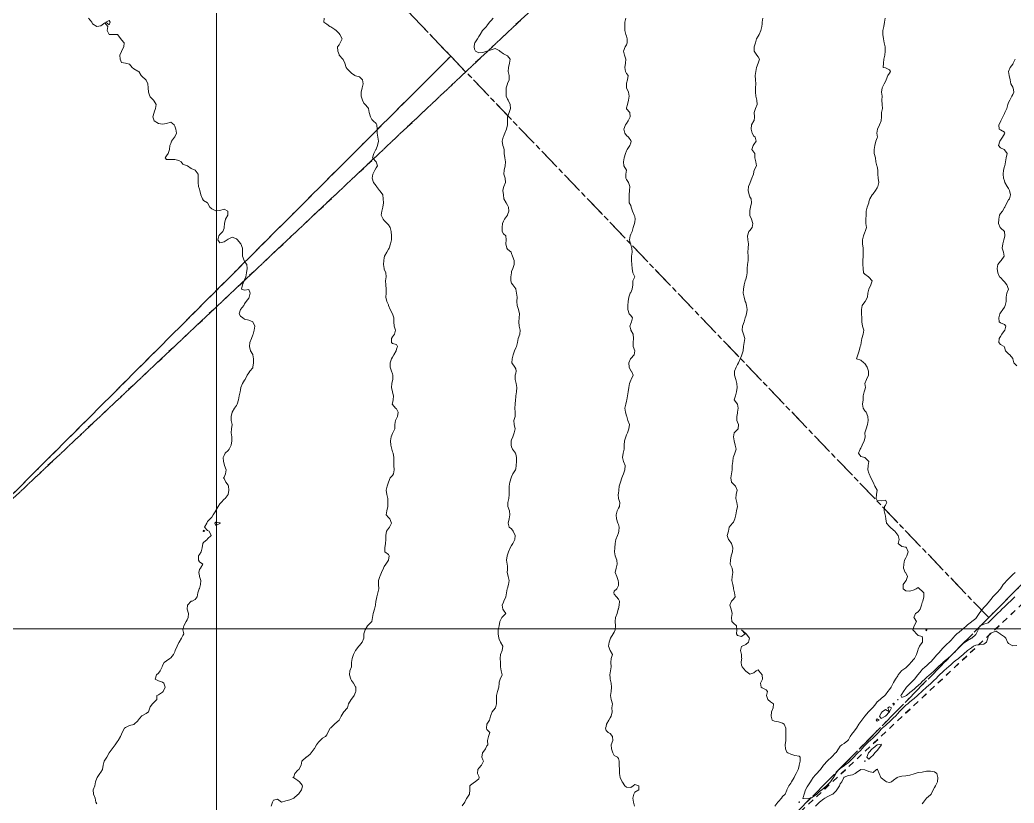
# Model space of a CAD drawing. Header units: centimetres. Extents: x 0 to 642158, y -847 to 649707.
# Drawn here: x 616142.9 to 616263.9, y 619966.1 to 620061.5 of the extents above; entities that cross this region are included whole.
import ezdxf

# ---------------------------------------------------------------- set-up
doc = ezdxf.new("R2010")
doc.units = ezdxf.units.CM
doc.header["$MEASUREMENT"] = 0
doc.linetypes.add('CENTERX2', pattern=[4, 2.5, -0.5, 0.5, -0.5])
doc.linetypes.add('JIS_02_0.7', pattern=[1.35, 0.75, -0.6])
for name, color, linetype, lineweight in [('MEV_grille', 254, 'Continuous', 9), ('WAL_parcellaire agricole', 7, 'JIS_02_0.7', 25), ('WAL_topographie 0.5', 253, 'Continuous', 20)]:
    doc.layers.add(name, color=color, linetype=linetype, lineweight=lineweight)
doc.layers.add('SPW_parcellaire cadastral', color=7, linetype='CENTERX2', lineweight=25, true_color=0xff0542)

# ---------------------------------------------------------------- blocks, each defined once
blk = doc.blocks.new('*U114')
at = {"layer": 'MEV_grille', "transparency": 33554687}
blk.add_lwpolyline([(-1338.46, 0), (1338.46, 0)], dxfattribs=at)
blk = doc.blocks.new('*U115')
at = {"layer": 'MEV_grille', "color": 0, "linetype": 'ByBlock', "lineweight": -2, "transparency": 16777216}
blk.add_blockref('*U114', (0, -2400), dxfattribs=at)
blk = doc.blocks.new('*U112')
at = {"layer": 'MEV_grille', "transparency": 33554687}
blk.add_lwpolyline([(0, 1825.48), (0, -1825.48)], dxfattribs=at)
blk = doc.blocks.new('*U113')
at = {"layer": 'MEV_grille', "color": 0, "linetype": 'ByBlock', "lineweight": -2, "transparency": 16777216}
blk.add_blockref('*U112', (800, 0), dxfattribs=at)

msp = doc.modelspace()

# ---------------------------------------------------------------- linework, layer by layer
at = {"layer": 'SPW_parcellaire cadastral'}
for points in [[(616222.13, 620179.98), (616250.36, 620151.34), (616334.42, 620061.61), (616280.66, 620008.69), (616260.83, 619988.74), (616195.35, 620057.12), (616143.04, 620111.85), (616194.32, 620159.24), (616222.13, 620179.98)], [(616077.74, 620009.28), (616059.73, 620026.74), (616058.29, 620028.13), (616143.04, 620111.85), (616195.35, 620057.12), (616112.99, 619974.75), (616077.74, 620009.28)], [(616127.87, 619960.63), (616112.99, 619974.75), (616195.35, 620057.12), (616260.83, 619988.74), (616212.23, 619939.37), (616201.05, 619943.88), (616188.26, 619948.18), (616176.8, 619951.24), (616132.21, 619959.87), (616127.87, 619960.63)], [(616359.45, 619821.29), (616326.67, 619810.98), (616321.67, 619811.43), (616317.72, 619813.44), (616309.75, 619822.04), (616216.24, 619936.86), (616212.23, 619939.37), (616260.83, 619988.74), (616280.66, 620008.69), (616327.13, 619940.12), (616300.48, 619911.78), (616359.45, 619821.29)]]:
    msp.add_lwpolyline(points, dxfattribs=at)
at = {"layer": 'WAL_parcellaire agricole'}
for points in [[(616196.96, 620160.61), (616207.56, 620168.81), (616223.3, 620180.14), (616272.57, 620126.31), (616113.49, 619976.3), (616060.15, 620027.29), (616123.14, 620091.3), (616173.37, 620140.1), (616196.96, 620160.61)], [(616319.64, 620046.82), (616269.98, 619995.15), (616211.32, 619940.14), (616204.66, 619942.48), (616171.16, 619951.8), (616128.49, 619960.8), (616113.49, 619976.3), (616272.57, 620126.31), (616335.14, 620062.82), (616319.64, 620046.82)], [(616269.98, 619995.15), (616292.49, 619970.82), (616337.99, 619916.32), (616396.5, 619834.5), (616370.67, 619824.33), (616346.67, 619814.83), (616335, 619810.82), (616327.67, 619809.49), (616321.34, 619810.66), (616317.17, 619812.82), (616309, 619821.32), (616268.33, 619872.82), (616225.33, 619925.14), (616220.83, 619930.31), (616211.32, 619940.14), (616269.98, 619995.15)]]:
    msp.add_lwpolyline(points, dxfattribs=at)
at = {"layer": 'WAL_topographie 0.5'}
for points in [[(616151.25, 620061.75), (616151.64, 620061.25), (616151.75, 620061.07), (616152.25, 620060.75), (616152.75, 620060.83), (616153.25, 620061.17), (616153.61, 620060.75), (616153.52, 620060.25), (616153.75, 620059.75), (616154.25, 620059.78), (616154.75, 620059.78), (616154.78, 620059.75), (616155.17, 620059.25), (616155.25, 620059.12), (616155.57, 620058.75), (616155.54, 620058.25), (616155.27, 620057.75), (616155.25, 620057.7), (616155.08, 620057.25), (616155.09, 620056.75), (616155.25, 620056.37), (616155.75, 620056.25), (616155.75, 620056.25), (616156.25, 620056.16), (616156.57, 620055.75), (616156.75, 620055.6), (616157.25, 620055.3), (616157.38, 620055.25), (616157.65, 620054.75), (616157.75, 620054.67), (616158.21, 620054.25), (616158.25, 620054.19), (616158.45, 620053.75), (616158.52, 620053.25), (616158.57, 620052.75), (616158.7, 620052.25), (616158.75, 620052.18), (616159.15, 620051.75), (616159.25, 620051.64), (616159.48, 620051.25), (616159.41, 620050.75), (616159.25, 620050.3), (616159.23, 620050.25), (616159.09, 620049.75), (616159.23, 620049.25), (616159.25, 620049.23), (616159.75, 620048.92), (616160.25, 620048.82), (616160.75, 620048.94), (616161.25, 620049.08), (616161.67, 620048.75), (616161.75, 620048.61), (616161.86, 620048.25), (616161.95, 620047.75), (616161.75, 620047.3), (616161.73, 620047.25), (616161.36, 620046.75), (616161.25, 620046.5), (616161.14, 620046.25), (616161.11, 620045.75), (616160.94, 620045.25), (616160.75, 620045), (616160.6, 620044.75), (616160.75, 620044.53), (616161.25, 620044.53), (616161.75, 620044.54), (616162.25, 620044.43), (616162.54, 620044.25), (616162.75, 620043.95), (616163.25, 620043.78), (616163.28, 620043.75), (616163.75, 620043.44), (616164.25, 620043.25), (616164.25, 620043.25), (616164.58, 620042.75), (616164.6, 620042.25), (616164.58, 620041.75), (616164.63, 620041.25), (616164.75, 620040.94), (616164.81, 620040.75), (616164.94, 620040.25), (616165.14, 620039.75), (616165.25, 620039.56), (616165.75, 620039.25), (616165.75, 620039.25), (616166.01, 620038.75), (616166.25, 620038.51), (616166.75, 620038.3), (616167.25, 620038.33), (616167.75, 620038.5), (616168.2, 620038.25), (616168.2, 620037.75), (616167.93, 620037.25), (616167.79, 620036.75), (616167.78, 620036.25), (616167.75, 620036.18), (616167.58, 620035.75), (616167.25, 620035.4), (616167.12, 620035.25), (616167.01, 620034.75), (616167.25, 620034.39), (616167.75, 620034.51), (616168.13, 620034.75), (616168.25, 620034.85), (616168.75, 620035.06), (616169.25, 620034.89), (616169.4, 620034.75), (616169.75, 620034.3), (616169.78, 620034.25), (616169.98, 620033.75), (616170, 620033.25), (616170, 620032.75), (616170.19, 620032.25), (616170.25, 620032.13), (616170.53, 620031.75), (616170.58, 620031.25), (616170.49, 620030.75), (616170.4, 620030.25), (616170.25, 620029.86), (616170.21, 620029.75), (616169.98, 620029.25), (616169.89, 620028.75), (616170.25, 620028.62), (616170.75, 620028.71), (616170.91, 620028.25), (616170.8, 620027.75), (616170.75, 620027.64), (616170.43, 620027.25), (616170.25, 620026.96), (616170.15, 620026.75), (616169.75, 620026.25), (616169.75, 620026.25), (616169.57, 620025.75), (616169.75, 620025.47), (616170.04, 620025.25), (616170.25, 620025.09), (616170.75, 620024.98), (616171.25, 620024.75), (616171.25, 620024.75), (616171.49, 620024.25), (616171.42, 620023.75), (616171.28, 620023.25), (616171.25, 620023.17), (616171.11, 620022.75), (616170.87, 620022.25), (616170.83, 620021.75), (616170.95, 620021.25), (616171.25, 620020.78), (616171.27, 620020.75), (616171.34, 620020.25), (616171.32, 620019.75), (616171.27, 620019.25), (616171.25, 620019.18), (616170.88, 620018.75), (616170.75, 620018.57), (616170.56, 620018.25), (616170.33, 620017.75), (616170.25, 620017.64), (616170, 620017.25), (616169.8, 620016.75), (616169.75, 620016.5), (616169.69, 620016.25), (616169.58, 620015.75), (616169.5, 620015.25), (616169.36, 620014.75), (616169.25, 620014.56), (616169.01, 620014.25), (616168.75, 620013.75), (616168.75, 620013.75), (616168.61, 620013.25), (616168.62, 620012.75), (616168.72, 620012.25), (616168.65, 620011.75), (616168.61, 620011.25), (616168.69, 620010.75), (616168.68, 620010.25), (616168.6, 620009.75), (616168.37, 620009.25), (616168.25, 620009.11), (616167.89, 620008.75), (616167.75, 620008.5), (616167.66, 620008.25), (616167.68, 620007.75), (616167.75, 620007.46), (616167.81, 620007.25), (616167.99, 620006.75), (616167.93, 620006.25), (616167.75, 620005.83), (616167.67, 620005.75), (616167.75, 620005.7), (616167.97, 620005.25), (616168.25, 620004.88), (616168.31, 620004.75), (616168.35, 620004.25), (616168.26, 620003.75), (616168.25, 620003.72), (616167.88, 620003.25), (616167.75, 620003.16), (616167.39, 620002.75), (616167.25, 620002.59), (616167.03, 620002.25), (616166.75, 620001.77), (616166.74, 620001.75), (616166.42, 620001.25), (616166.25, 620000.96), (616166.04, 620000.75), (616165.75, 620000.43), (616165.65, 620000.25), (616165.36, 619999.75), (616165.75, 619999.33), (616165.95, 619999.25), (616166.17, 619998.75), (616165.75, 619998.33), (616165.68, 619998.25), (616165.25, 619997.87), (616165.17, 619997.75), (616165.08, 619997.25), (616164.97, 619996.75), (616164.75, 619996.43), (616164.65, 619996.25), (616164.65, 619995.75), (616164.75, 619995.55), (616165.18, 619995.25), (616164.88, 619994.75), (616164.75, 619994.61), (616164.67, 619994.25), (616164.75, 619993.83), (616164.77, 619993.75), (616164.92, 619993.25), (616164.89, 619992.75), (616164.75, 619992.29), (616164.72, 619992.25), (616164.57, 619991.75), (616164.48, 619991.25), (616164.25, 619990.95), (616163.85, 619990.75), (616163.75, 619990.72), (616163.31, 619990.25), (616163.27, 619989.75), (616163.42, 619989.25), (616163.39, 619988.75), (616163.25, 619988.48), (616163.13, 619988.25), (616162.85, 619987.75), (616162.75, 619987.25), (616162.84, 619986.75), (616162.75, 619986.57), (616162.57, 619986.25), (616162.28, 619985.75), (616162.25, 619985.69), (616162.04, 619985.25), (616161.81, 619984.75), (616161.75, 619984.55), (616161.6, 619984.25), (616161.25, 619983.84), (616161.16, 619983.75), (616160.75, 619983.49), (616160.45, 619983.25), (616160.25, 619982.89), (616160.2, 619982.75), (616159.99, 619982.25), (616159.75, 619981.95), (616159.54, 619981.75), (616159.38, 619981.25), (616159.75, 619981.05), (616160.25, 619980.89), (616160.42, 619980.75), (616160.57, 619980.25), (616160.32, 619979.75), (616160.25, 619979.65), (616159.75, 619979.31), (616159.58, 619979.25), (616159.55, 619978.75), (616159.25, 619978.45), (616159.05, 619978.25), (616158.75, 619977.88), (616158.7, 619977.75), (616158.55, 619977.25), (616158.25, 619977.07), (616157.75, 619976.79), (616157.71, 619976.75), (616157.29, 619976.25), (616157.25, 619976.18), (616156.82, 619975.75), (616156.75, 619975.7), (616156.25, 619975.58), (616155.75, 619975.37), (616155.65, 619975.25), (616155.35, 619974.75), (616155.25, 619974.55), (616155.14, 619974.25), (616154.85, 619973.75), (616154.75, 619973.59), (616154.49, 619973.25), (616154.25, 619972.92), (616154.12, 619972.75), (616153.75, 619972.25), (616153.75, 619972.25), (616153.46, 619971.75), (616153.25, 619971.37), (616153.16, 619971.25), (616153.03, 619970.75), (616152.97, 619970.25), (616152.75, 619969.9), (616152.64, 619969.75), (616152.3, 619969.25), (616152.25, 619969.16), (616152.11, 619968.75), (616152, 619968.25), (616151.83, 619967.75), (616151.84, 619967.25), (616152.04, 619966.75), (616152.16, 619966.25), (616152.25, 619966.07)], [(616179.93, 620061.75), (616179.9, 620061.25), (616180.25, 620061.01), (616180.63, 620060.75), (616180.75, 620060.69), (616181.25, 620060.37), (616181.39, 620060.25), (616181.75, 620059.87), (616181.85, 620059.75), (616182.11, 620059.25), (616181.87, 620058.75), (616181.75, 620058.5), (616181.56, 620058.25), (616181.61, 620057.75), (616181.75, 620057.32), (616181.77, 620057.25), (616182.22, 620056.75), (616182.25, 620056.7), (616182.45, 620056.25), (616182.61, 620055.75), (616182.75, 620055.57), (616183.04, 620055.25), (616183.25, 620055.05), (616183.68, 620054.75), (616183.75, 620054.71), (616184.25, 620054.62), (616184.62, 620054.25), (616184.7, 620053.75), (616184.58, 620053.25), (616184.46, 620052.75), (616184.44, 620052.25), (616184.59, 620051.75), (616184.75, 620051.39), (616184.92, 620051.25), (616185.25, 620050.85), (616185.35, 620050.75), (616185.42, 620050.25), (616185.56, 620049.75), (616185.75, 620049.4), (616185.9, 620049.25), (616186.25, 620048.93), (616186.35, 620048.75), (616186.38, 620048.25), (616186.39, 620047.75), (616186.47, 620047.25), (616186.55, 620046.75), (616186.42, 620046.25), (616186.25, 620045.79), (616186.23, 620045.75), (616185.99, 620045.25), (616185.81, 620044.75), (616186.25, 620044.25), (616186.25, 620044.25), (616186.41, 620043.75), (616186.25, 620043.51), (616186.11, 620043.25), (616185.86, 620042.75), (616185.77, 620042.25), (616185.93, 620041.75), (616186.25, 620041.32), (616186.31, 620041.25), (616186.69, 620040.75), (616186.75, 620040.68), (616187.07, 620040.25), (616187.13, 620039.75), (616187.16, 620039.25), (616187.07, 620038.75), (616186.95, 620038.25), (616186.89, 620037.75), (616187.12, 620037.25), (616187.25, 620037.12), (616187.62, 620036.75), (616187.75, 620036.59), (616187.95, 620036.25), (616188.09, 620035.75), (616188.14, 620035.25), (616188.14, 620034.75), (616188.03, 620034.25), (616187.83, 620033.75), (616187.75, 620033.6), (616187.55, 620033.25), (616187.29, 620032.75), (616187.25, 620032.56), (616187.2, 620032.25), (616187.17, 620031.75), (616187.22, 620031.25), (616187.25, 620031.19), (616187.44, 620030.75), (616187.48, 620030.25), (616187.42, 620029.75), (616187.44, 620029.25), (616187.49, 620028.75), (616187.47, 620028.25), (616187.43, 620027.75), (616187.55, 620027.25), (616187.75, 620026.82), (616187.78, 620026.75), (616187.95, 620026.25), (616188.25, 620025.75), (616188.25, 620025.75), (616188.42, 620025.25), (616188.41, 620024.75), (616188.47, 620024.25), (616188.62, 620023.75), (616188.49, 620023.25), (616188.25, 620022.95), (616188.14, 620022.75), (616188.12, 620022.25), (616188.25, 620022.12), (616188.75, 620021.99), (616188.86, 620021.75), (616188.75, 620021.42), (616188.7, 620021.25), (616188.43, 620020.75), (616188.25, 620020.44), (616188.14, 620020.25), (616187.99, 620019.75), (616187.96, 620019.25), (616188.14, 620018.75), (616188.25, 620018.44), (616188.31, 620018.25), (616188.29, 620017.75), (616188.25, 620017.62), (616188.17, 620017.25), (616188.15, 620016.75), (616188.24, 620016.25), (616188.25, 620016.19), (616188.36, 620015.75), (616188.35, 620015.25), (616188.25, 620014.85), (616188.22, 620014.75), (616188.25, 620014.68), (616188.62, 620014.25), (616188.75, 620014.17), (616188.95, 620013.75), (616188.88, 620013.25), (616188.75, 620013), (616188.61, 620012.75), (616188.55, 620012.25), (616188.52, 620011.75), (616188.29, 620011.25), (616188.25, 620011.17), (616188.09, 620010.75), (616188.03, 620010.25), (616188.06, 620009.75), (616188.16, 620009.25), (616188.25, 620008.92), (616188.32, 620008.75), (616188.43, 620008.25), (616188.42, 620007.75), (616188.42, 620007.25), (616188.46, 620006.75), (616188.38, 620006.25), (616188.25, 620006.04), (616187.96, 620005.75), (616187.75, 620005.25), (616187.75, 620005.25), (616187.62, 620004.75), (616187.48, 620004.25), (616187.57, 620003.75), (616187.7, 620003.25), (616187.69, 620002.75), (616187.67, 620002.25), (616187.56, 620001.75), (616187.47, 620001.25), (616187.75, 620000.94), (616187.93, 620000.75), (616188.15, 620000.25), (616187.87, 619999.75), (616187.75, 619999.6), (616187.53, 619999.25), (616187.46, 619998.75), (616187.44, 619998.25), (616187.42, 619997.75), (616187.31, 619997.25), (616187.32, 619996.75), (616187.75, 619996.42), (616187.86, 619996.25), (616187.76, 619995.75), (616187.75, 619995.73), (616187.45, 619995.25), (616187.25, 619994.95), (616187.15, 619994.75), (616186.93, 619994.25), (616186.75, 619993.82), (616186.71, 619993.75), (616186.55, 619993.25), (616186.55, 619992.75), (616186.59, 619992.25), (616186.48, 619991.75), (616186.33, 619991.25), (616186.25, 619990.85), (616186.23, 619990.75), (616186.19, 619990.25), (616186.08, 619989.75), (616185.9, 619989.25), (616185.81, 619988.75), (616185.75, 619988.25), (616185.75, 619988.25), (616185.25, 619987.78), (616185.22, 619987.75), (616184.92, 619987.25), (616184.78, 619986.75), (616184.75, 619986.25), (616184.75, 619986.25), (616184.58, 619985.75), (616184.25, 619985.35), (616184.16, 619985.25), (616183.75, 619984.75), (616183.75, 619984.75), (616183.5, 619984.25), (616183.33, 619983.75), (616183.27, 619983.25), (616183.25, 619982.75), (616183.25, 619982.75), (616183.08, 619982.25), (616183.02, 619981.75), (616183.17, 619981.25), (616183.25, 619981.07), (616183.5, 619980.75), (616183.75, 619980.31), (616183.78, 619980.25), (616183.79, 619979.75), (616183.75, 619979.67), (616183.59, 619979.25), (616183.25, 619978.79), (616183.22, 619978.75), (616182.9, 619978.25), (616182.77, 619977.75), (616182.75, 619977.72), (616182.35, 619977.25), (616182.25, 619977.12), (616182, 619976.75), (616181.76, 619976.25), (616181.75, 619976.24), (616181.25, 619975.79), (616181.2, 619975.75), (616180.75, 619975.31), (616180.68, 619975.25), (616180.4, 619974.75), (616180.25, 619974.47), (616180.08, 619974.25), (616179.75, 619974.05), (616179.44, 619973.75), (616179.25, 619973.55), (616179.02, 619973.25), (616178.75, 619972.81), (616178.7, 619972.75), (616178.36, 619972.25), (616178.25, 619972.1), (616177.8, 619971.75), (616177.75, 619971.72), (616177.25, 619971.3), (616177.22, 619971.25), (616177.12, 619970.75), (616176.86, 619970.25), (616176.75, 619970.14), (616176.36, 619969.75), (616176.25, 619969.35), (616176.12, 619969.25), (616176.25, 619969.21), (616176.75, 619968.89), (616176.94, 619968.75), (616177.25, 619968.33), (616177.31, 619968.25), (616177.25, 619968.05), (616177.16, 619967.75), (616176.81, 619967.25), (616176.75, 619967.18), (616176.25, 619966.75), (616176.25, 619966.75), (616175.75, 619966.54), (616175.25, 619966.41), (616174.75, 619966.25), (616174.75, 619966.25), (616174.75, 619966.25), (616174.25, 619966.62), (616173.75, 619966.5), (616173.63, 619966.25), (616173.5, 619965.75)], [(616200.5, 620061.75), (616200.25, 620061.46), (616200.08, 620061.25), (616199.75, 620060.83), (616199.68, 620060.75), (616199.25, 620060.31), (616199.21, 620060.25), (616198.91, 620059.75), (616198.75, 620059.52), (616198.6, 620059.25), (616198.28, 620058.75), (616198.25, 620058.64), (616198.19, 620058.25), (616198.25, 620057.96), (616198.36, 620057.75), (616198.75, 620057.52), (616199.25, 620057.57), (616199.75, 620057.73), (616199.82, 620057.75), (616200.25, 620057.9), (616200.75, 620058.05), (616201.25, 620057.81), (616201.31, 620057.75), (616201.75, 620057.4), (616202.1, 620057.25), (616202.25, 620057.16), (616202.58, 620056.75), (616202.49, 620056.25), (616202.36, 620055.75), (616202.34, 620055.25), (616202.47, 620054.75), (616202.44, 620054.25), (616202.25, 620053.78), (616202.24, 620053.75), (616202.11, 620053.25), (616202.09, 620052.75), (616202.11, 620052.25), (616202.25, 620051.89), (616202.33, 620051.75), (616202.58, 620051.25), (616202.6, 620050.75), (616202.44, 620050.25), (616202.25, 620049.75), (616202.25, 620049.75), (616202.24, 620049.25), (616202.24, 620048.75), (616202.13, 620048.25), (616201.91, 620047.75), (616201.75, 620047.33), (616201.72, 620047.25), (616201.59, 620046.75), (616201.67, 620046.25), (616201.75, 620046.05), (616201.83, 620045.75), (616201.84, 620045.25), (616201.92, 620044.75), (616202.01, 620044.25), (616201.96, 620043.75), (616201.85, 620043.25), (616201.82, 620042.75), (616201.96, 620042.25), (616201.99, 620041.75), (616201.81, 620041.25), (616201.75, 620041.12), (616201.67, 620040.75), (616201.75, 620040.25), (616201.75, 620040.25), (616201.81, 620039.75), (616202.09, 620039.25), (616202.25, 620038.98), (616202.37, 620038.75), (616202.41, 620038.25), (616202.25, 620037.78), (616202.24, 620037.75), (616201.87, 620037.25), (616201.75, 620037.01), (616201.66, 620036.75), (616201.59, 620036.25), (616201.6, 620035.75), (616201.75, 620035.48), (616202.07, 620035.25), (616202.1, 620034.75), (616202.04, 620034.25), (616202.19, 620033.75), (616202.25, 620033.62), (616202.71, 620033.25), (616202.75, 620033.08), (616202.85, 620032.75), (616203.06, 620032.25), (616203.05, 620031.75), (616202.89, 620031.25), (616202.75, 620030.88), (616202.72, 620030.75), (616202.65, 620030.25), (616202.65, 620029.75), (616202.75, 620029.46), (616202.92, 620029.25), (616203.25, 620028.8), (616203.27, 620028.75), (616203.36, 620028.25), (616203.43, 620027.75), (616203.39, 620027.25), (616203.43, 620026.75), (616203.61, 620026.25), (616203.7, 620025.75), (616203.66, 620025.25), (616203.65, 620024.75), (616203.69, 620024.25), (616203.75, 620023.92), (616203.78, 620023.75), (616203.75, 620023.25), (616203.75, 620023.25), (616203.57, 620022.75), (616203.46, 620022.25), (616203.34, 620021.75), (616203.25, 620021.58), (616203.09, 620021.25), (616202.94, 620020.75), (616202.82, 620020.25), (616202.78, 620019.75), (616203.14, 620019.25), (616203.25, 620019.03), (616203.32, 620018.75), (616203.25, 620018.5), (616203.19, 620018.25), (616203.18, 620017.75), (616203.25, 620017.4), (616203.29, 620017.25), (616203.4, 620016.75), (616203.36, 620016.25), (616203.26, 620015.75), (616203.25, 620015.59), (616203.21, 620015.25), (616203.2, 620014.75), (616203.15, 620014.25), (616203.18, 620013.75), (616203.19, 620013.25), (616203.01, 620012.75), (616203.06, 620012.25), (616203.2, 620011.75), (616203.05, 620011.25), (616202.89, 620010.75), (616202.75, 620010.37), (616202.7, 620010.25), (616202.68, 620009.75), (616202.75, 620009.54), (616202.88, 620009.25), (616203.21, 620008.75), (616203.25, 620008.66), (616203.34, 620008.25), (616203.34, 620007.75), (616203.3, 620007.25), (616203.25, 620006.85), (616203.22, 620006.75), (616202.92, 620006.25), (616202.75, 620005.89), (616202.69, 620005.75), (616202.52, 620005.25), (616202.45, 620004.75), (616202.44, 620004.25), (616202.44, 620003.75), (616202.41, 620003.25), (616202.31, 620002.75), (616202.3, 620002.25), (616202.48, 620001.75), (616202.52, 620001.25), (616202.46, 620000.75), (616202.33, 620000.25), (616202.46, 619999.75), (616202.75, 619999.55), (616202.94, 619999.25), (616203.19, 619998.75), (616203.13, 619998.25), (616202.89, 619997.75), (616202.75, 619997.5), (616202.59, 619997.25), (616202.37, 619996.75), (616202.25, 619996.38), (616202.22, 619996.25), (616202.15, 619995.75), (616202.23, 619995.25), (616202.25, 619995), (616202.26, 619994.75), (616202.25, 619994.58), (616202.22, 619994.25), (616202.25, 619994.11), (616202.33, 619993.75), (616202.46, 619993.25), (616202.39, 619992.75), (616202.25, 619992.32), (616202.23, 619992.25), (616202.12, 619991.75), (616202.06, 619991.25), (616201.82, 619990.75), (616201.75, 619990.61), (616201.59, 619990.25), (616201.69, 619989.75), (616201.75, 619989.64), (616202.04, 619989.25), (616201.75, 619988.96), (616201.57, 619988.75), (616201.32, 619988.25), (616201.25, 619987.75), (616201.25, 619987.75), (616201.11, 619987.25), (616201.11, 619986.75), (616201.19, 619986.25), (616201.25, 619986.11), (616201.42, 619985.75), (616201.67, 619985.25), (616201.61, 619984.75), (616201.42, 619984.25), (616201.35, 619983.75), (616201.41, 619983.25), (616201.41, 619982.75), (616201.48, 619982.25), (616201.59, 619981.75), (616201.38, 619981.25), (616201.25, 619980.86), (616201.23, 619980.75), (616201.21, 619980.25), (616201.04, 619979.75), (616200.92, 619979.25), (616200.93, 619978.75), (616200.93, 619978.25), (616200.79, 619977.75), (616200.75, 619977.7), (616200.39, 619977.25), (616200.25, 619976.94), (616200.18, 619976.75), (616200.08, 619976.25), (616199.75, 619975.77), (616199.73, 619975.75), (616199.68, 619975.25), (616199.75, 619975.12), (616200.09, 619974.75), (616199.94, 619974.25), (616199.81, 619973.75), (616199.84, 619973.25), (616199.75, 619973.11), (616199.57, 619972.75), (616199.25, 619972.32), (616199.2, 619972.25), (616199.11, 619971.75), (616199.25, 619971.4), (616199.33, 619971.25), (616199.25, 619971.07), (616199.07, 619970.75), (616198.75, 619970.39), (616198.65, 619970.25), (616198.59, 619969.75), (616198.75, 619969.44), (616198.82, 619969.25), (616198.75, 619969.08), (616198.32, 619968.75), (616198.25, 619968.71), (616197.75, 619968.33), (616197.68, 619968.25), (616197.65, 619967.75), (616197.62, 619967.25), (616197.29, 619966.75), (616197.25, 619966.69), (616197.05, 619966.25), (616196.75, 619965.79)], [(616216.65, 620061.75), (616216.53, 620061.25), (616216.53, 620060.75), (616216.55, 620060.25), (616216.67, 620059.75), (616216.75, 620059.54), (616216.83, 620059.25), (616216.83, 620058.75), (616216.75, 620058.51), (616216.59, 620058.25), (616216.36, 620057.75), (616216.48, 620057.25), (616216.64, 620056.75), (616216.61, 620056.25), (616216.52, 620055.75), (616216.61, 620055.25), (616216.75, 620055), (616216.95, 620054.75), (616216.88, 620054.25), (616216.75, 620053.83), (616216.72, 620053.75), (616216.75, 620053.25), (616216.75, 620053.25), (616217, 620052.75), (616217.06, 620052.25), (616216.98, 620051.75), (616216.85, 620051.25), (616216.75, 620050.82), (616216.73, 620050.75), (616216.75, 620050.72), (616217.15, 620050.25), (616217.2, 620049.75), (616216.96, 620049.25), (616216.75, 620048.92), (616216.63, 620048.75), (616216.41, 620048.25), (616216.52, 620047.75), (616216.75, 620047.47), (616217, 620047.25), (616217.25, 620046.84), (616217.29, 620046.75), (616217.25, 620046.58), (616217.13, 620046.25), (616216.83, 620045.75), (616216.75, 620045.61), (616216.61, 620045.25), (616216.47, 620044.75), (616216.37, 620044.25), (616216.43, 620043.75), (616216.75, 620043.25), (616216.75, 620043.25), (616216.75, 620043.25), (616216.66, 620042.75), (616216.64, 620042.25), (616216.75, 620042.12), (616216.98, 620041.75), (616217.13, 620041.25), (616217.09, 620040.75), (616217.06, 620040.25), (616217.05, 620039.75), (616217.08, 620039.25), (616217.25, 620038.93), (616217.31, 620038.75), (616217.48, 620038.25), (616217.69, 620037.75), (616217.75, 620037.58), (616217.8, 620037.25), (616217.75, 620036.96), (616217.7, 620036.75), (616217.57, 620036.25), (616217.42, 620035.75), (616217.25, 620035.44), (616217.17, 620035.25), (616217.12, 620034.75), (616217.21, 620034.25), (616217.25, 620034.13), (616217.39, 620033.75), (616217.41, 620033.25), (616217.36, 620032.75), (616217.33, 620032.25), (616217.37, 620031.75), (616217.42, 620031.25), (616217.53, 620030.75), (616217.75, 620030.25), (616217.75, 620030.25), (616217.75, 620030.25), (616217.53, 620029.75), (616217.53, 620029.25), (616217.44, 620028.75), (616217.25, 620028.34), (616217.2, 620028.25), (616217.02, 620027.75), (616216.93, 620027.25), (616216.9, 620026.75), (616216.91, 620026.25), (616217.08, 620025.75), (616217.25, 620025.54), (616217.46, 620025.25), (616217.34, 620024.75), (616217.25, 620024.54), (616217.14, 620024.25), (616217.25, 620023.81), (616217.27, 620023.75), (616217.56, 620023.25), (616217.59, 620022.75), (616217.56, 620022.25), (616217.56, 620021.75), (616217.75, 620021.25), (616217.75, 620021.25), (616217.75, 620021.25), (616217.67, 620020.75), (616217.25, 620020.28), (616217.22, 620020.25), (616217.01, 620019.75), (616217.08, 620019.25), (616217.25, 620018.79), (616217.35, 620018.75), (616217.54, 620018.25), (616217.29, 620017.75), (616217.25, 620017.66), (616217.12, 620017.25), (616217.03, 620016.75), (616216.94, 620016.25), (616216.85, 620015.75), (616216.78, 620015.25), (616216.75, 620015.11), (616216.67, 620014.75), (616216.55, 620014.25), (616216.61, 620013.75), (616216.75, 620013.31), (616216.77, 620013.25), (616216.89, 620012.75), (616217.11, 620012.25), (616217.01, 620011.75), (616216.85, 620011.25), (616216.75, 620011), (616216.66, 620010.75), (616216.49, 620010.25), (616216.45, 620009.75), (616216.46, 620009.25), (616216.34, 620008.75), (616216.27, 620008.25), (616216.39, 620007.75), (616216.59, 620007.25), (616216.55, 620006.75), (616216.37, 620006.25), (616216.25, 620005.96), (616216.19, 620005.75), (616216.01, 620005.25), (616215.85, 620004.75), (616215.81, 620004.25), (616215.75, 620003.85), (616215.73, 620003.75), (616215.75, 620003.25), (616215.75, 620003.25), (616215.91, 620002.75), (616215.87, 620002.25), (616215.75, 620002.05), (616215.6, 620001.75), (616215.49, 620001.25), (616215.51, 620000.75), (616215.67, 620000.25), (616215.75, 620000.08), (616215.83, 619999.75), (616215.82, 619999.25), (616215.75, 619999.06), (616215.65, 619998.75), (616215.44, 619998.25), (616215.36, 619997.75), (616215.33, 619997.25), (616215.28, 619996.75), (616215.38, 619996.25), (616215.57, 619995.75), (616215.62, 619995.25), (616215.48, 619994.75), (616215.37, 619994.25), (616215.56, 619993.75), (616215.73, 619993.25), (616215.75, 619993), (616215.76, 619992.75), (616215.75, 619992.65), (616215.55, 619992.25), (616215.25, 619991.95), (616215.18, 619991.75), (616215.25, 619991.58), (616215.52, 619991.25), (616215.75, 619991), (616215.9, 619990.75), (616215.85, 619990.25), (616215.75, 619989.82), (616215.73, 619989.75), (616215.59, 619989.25), (616215.42, 619988.75), (616215.36, 619988.25), (616215.4, 619987.75), (616215.36, 619987.25), (616215.25, 619986.97), (616215.1, 619986.75), (616214.81, 619986.25), (616214.75, 619986.13), (616214.61, 619985.75), (616214.54, 619985.25), (616214.75, 619984.75), (616214.75, 619984.75), (616215.02, 619984.25), (616214.89, 619983.75), (616214.85, 619983.25), (616214.87, 619982.75), (616214.78, 619982.25), (616214.75, 619982), (616214.73, 619981.75), (616214.75, 619981.42), (616214.76, 619981.25), (616214.87, 619980.75), (616214.92, 619980.25), (616214.86, 619979.75), (616214.81, 619979.25), (616214.89, 619978.75), (616215.02, 619978.25), (616214.95, 619977.75), (616214.98, 619977.25), (616214.89, 619976.75), (616214.75, 619976.53), (616214.57, 619976.25), (616214.32, 619975.75), (616214.25, 619975.46), (616214.2, 619975.25), (616214.25, 619975), (616214.5, 619974.75), (616214.75, 619974.6), (616215.04, 619974.25), (616215.06, 619973.75), (616214.89, 619973.25), (616214.91, 619972.75), (616215.08, 619972.25), (616215.25, 619971.96), (616215.64, 619971.75), (616215.75, 619971.58), (616215.85, 619971.25), (616215.83, 619970.75), (616215.88, 619970.25), (616215.89, 619969.75), (616215.97, 619969.25), (616216.22, 619968.75), (616216.25, 619968.7), (616216.54, 619968.25), (616216.75, 619968.1), (616217.25, 619968.04), (616217.56, 619968.25), (616217.75, 619968.41), (616218.25, 619968.25), (616218.25, 619968.25), (616218.25, 619967.75), (616218.25, 619967.75), (616217.75, 619967.47), (616217.62, 619967.25), (616217.52, 619966.75), (616217.61, 619966.25), (616217.72, 619965.75)], [(616233.34, 620061.75), (616233.27, 620061.25), (616233.25, 620061.08), (616233.2, 620060.75), (616233.1, 620060.25), (616232.87, 620059.75), (616232.75, 620059.54), (616232.57, 620059.25), (616232.45, 620058.75), (616232.3, 620058.25), (616232.28, 620057.75), (616232.62, 620057.25), (616232.75, 620057.06), (616232.95, 620056.75), (616232.75, 620056.25), (616232.75, 620056.25), (616232.56, 620055.75), (616232.47, 620055.25), (616232.42, 620054.75), (616232.46, 620054.25), (616232.48, 620053.75), (616232.45, 620053.25), (616232.44, 620052.75), (616232.47, 620052.25), (616232.6, 620051.75), (616232.63, 620051.25), (616232.43, 620050.75), (616232.27, 620050.25), (616232.33, 620049.75), (616232.27, 620049.25), (616232.25, 620049.23), (616231.96, 620048.75), (616231.9, 620048.25), (616232.03, 620047.75), (616232.25, 620047.39), (616232.39, 620047.25), (616232.54, 620046.75), (616232.25, 620046.36), (616232.17, 620046.25), (616232.01, 620045.75), (616232.25, 620045.43), (616232.35, 620045.25), (616232.37, 620044.75), (616232.49, 620044.25), (616232.56, 620043.75), (616232.28, 620043.25), (616232.25, 620043.05), (616232.19, 620042.75), (616231.99, 620042.25), (616231.8, 620041.75), (616231.75, 620041.62), (616231.6, 620041.25), (616231.57, 620040.75), (616231.67, 620040.25), (616231.75, 620039.97), (616231.92, 620039.75), (616231.97, 620039.25), (616231.85, 620038.75), (616231.75, 620038.31), (616231.74, 620038.25), (616231.74, 620037.75), (616231.75, 620037.7), (616231.95, 620037.25), (616232.13, 620036.75), (616232.03, 620036.25), (616231.75, 620035.9), (616231.62, 620035.75), (616231.48, 620035.25), (616231.5, 620034.75), (616231.58, 620034.25), (616231.55, 620033.75), (616231.49, 620033.25), (616231.56, 620032.75), (616231.57, 620032.25), (616231.46, 620031.75), (616231.44, 620031.25), (616231.44, 620030.75), (616231.34, 620030.25), (616231.25, 620029.94), (616231.19, 620029.75), (616231.08, 620029.25), (616230.98, 620028.75), (616230.94, 620028.25), (616231.08, 620027.75), (616231.19, 620027.25), (616231.25, 620027.1), (616231.36, 620026.75), (616231.43, 620026.25), (616231.33, 620025.75), (616231.25, 620025.44), (616231.19, 620025.25), (616231.05, 620024.75), (616230.88, 620024.25), (616230.84, 620023.75), (616231, 620023.25), (616231.13, 620022.75), (616231.06, 620022.25), (616230.99, 620021.75), (616230.95, 620021.25), (616230.79, 620020.75), (616230.75, 620020.64), (616230.57, 620020.25), (616230.36, 620019.75), (616230.25, 620019.58), (616230.07, 620019.25), (616229.88, 620018.75), (616229.9, 620018.25), (616230.06, 620017.75), (616230.19, 620017.25), (616230.21, 620016.75), (616230.14, 620016.25), (616230, 620015.75), (616229.85, 620015.25), (616230.25, 620014.75), (616230.25, 620014.75), (616230.32, 620014.25), (616230.27, 620013.75), (616230.25, 620013.62), (616230.17, 620013.25), (616230.18, 620012.75), (616230.25, 620012.56), (616230.38, 620012.25), (616230.33, 620011.75), (616230.25, 620011.64), (616229.86, 620011.25), (616229.77, 620010.75), (616229.85, 620010.25), (616229.96, 620009.75), (616230.09, 620009.25), (616229.94, 620008.75), (616229.75, 620008.33), (616229.73, 620008.25), (616229.68, 620007.75), (616229.62, 620007.25), (616229.59, 620006.75), (616229.54, 620006.25), (616229.45, 620005.75), (616229.54, 620005.25), (616229.75, 620004.99), (616230.02, 620004.75), (616230.21, 620004.25), (616230.1, 620003.75), (616230.03, 620003.25), (616230.18, 620002.75), (616230.25, 620002.25), (616230.25, 620002.25), (616230.25, 620002.25), (616230.15, 620001.75), (616230.05, 620001.25), (616229.93, 620000.75), (616229.75, 620000.36), (616229.63, 620000.25), (616229.25, 619999.75), (616229.25, 619999.75), (616229.15, 619999.25), (616229.01, 619998.75), (616229.16, 619998.25), (616229.25, 619998.15), (616229.54, 619997.75), (616229.7, 619997.25), (616229.63, 619996.75), (616229.49, 619996.25), (616229.39, 619995.75), (616229.35, 619995.25), (616229.59, 619994.75), (616229.67, 619994.25), (616229.61, 619993.75), (616229.58, 619993.25), (616229.7, 619992.75), (616229.75, 619992.38), (616229.77, 619992.25), (616229.87, 619991.75), (616229.95, 619991.25), (616229.75, 619990.99), (616229.51, 619990.75), (616229.32, 619990.25), (616229.49, 619989.75), (616229.61, 619989.25), (616229.51, 619988.75), (616229.58, 619988.25), (616229.75, 619988.06), (616230.14, 619987.75), (616230.18, 619987.25), (616230.12, 619986.75), (616230.25, 619986.56), (616230.75, 619986.45), (616231.2, 619986.75), (616230.75, 619987.25), (616230.75, 619987.25), (616230.75, 619987.25), (616230.75, 619987.25), (616231.25, 619986.81), (616231.29, 619986.75), (616231.71, 619986.25), (616231.6, 619985.75), (616231.25, 619985.46), (616230.8, 619985.25), (616230.75, 619985.21), (616230.62, 619984.75), (616230.72, 619984.25), (616230.75, 619983.88), (616230.77, 619983.75), (616230.75, 619983.62), (616230.69, 619983.25), (616230.75, 619982.95), (616230.81, 619982.75), (616231.22, 619982.25), (616231.25, 619982.22), (616231.75, 619981.85), (616232.25, 619982), (616232.53, 619982.25), (616232.75, 619982.37), (616232.83, 619982.25), (616233.25, 619981.77), (616233.27, 619981.75), (616233.28, 619981.25), (616233.25, 619981.16), (616233.05, 619980.75), (616233.14, 619980.25), (616233.25, 619980.18), (616233.75, 619979.93), (616233.89, 619979.75), (616233.79, 619979.25), (616233.93, 619978.75), (616234.25, 619978.46), (616234.63, 619978.25), (616234.58, 619977.75), (616234.41, 619977.25), (616234.36, 619976.75), (616234.48, 619976.25), (616234.75, 619976.14), (616235.25, 619976.04), (616235.75, 619975.87), (616235.92, 619975.75), (616236.12, 619975.25), (616236.13, 619974.75), (616236.14, 619974.25), (616236.15, 619973.75), (616236.06, 619973.25), (616236.1, 619972.75), (616236.25, 619972.34), (616236.38, 619972.25), (616236.75, 619972.09), (616237.25, 619971.94), (616237.75, 619971.85), (616237.9, 619971.75), (616237.89, 619971.25), (616237.77, 619970.75), (616237.75, 619970.7), (616237.62, 619970.25), (616237.4, 619969.75), (616237.25, 619969.46), (616237.13, 619969.25), (616236.84, 619968.75), (616236.75, 619968.58), (616236.51, 619968.25), (616236.27, 619967.75), (616236.25, 619967.7), (616236.06, 619967.25), (616235.75, 619966.95), (616235.61, 619966.75), (616235.25, 619966.34), (616235.17, 619966.25), (616234.81, 619965.75)], [(616248.24, 620061.75), (616248.16, 620061.25), (616248.08, 620060.75), (616247.96, 620060.25), (616247.96, 620059.75), (616248.01, 620059.25), (616248.11, 620058.75), (616248.21, 620058.25), (616248.24, 620057.75), (616248.17, 620057.25), (616248.08, 620056.75), (616248.02, 620056.25), (616248, 620055.75), (616248.25, 620055.72), (616248.75, 620055.46), (616248.87, 620055.25), (616248.75, 620055.04), (616248.57, 620054.75), (616248.34, 620054.25), (616248.25, 620054.03), (616248.1, 620053.75), (616247.86, 620053.25), (616247.78, 620052.75), (616247.85, 620052.25), (616247.83, 620051.75), (616247.85, 620051.25), (616247.89, 620050.75), (616247.8, 620050.25), (616247.77, 620049.75), (616247.75, 620049.25), (616247.75, 620049.25), (616247.55, 620048.75), (616247.29, 620048.25), (616247.25, 620048), (616247.23, 620047.75), (616247.25, 620047.5), (616247.28, 620047.25), (616247.25, 620047.19), (616247.1, 620046.75), (616246.95, 620046.25), (616246.9, 620045.75), (616246.9, 620045.25), (616247.05, 620044.75), (616247.11, 620044.25), (616247.22, 620043.75), (616247.25, 620043.69), (616247.35, 620043.25), (616247.32, 620042.75), (616247.37, 620042.25), (616247.46, 620041.75), (616247.34, 620041.25), (616247.25, 620041.07), (616247.07, 620040.75), (616246.75, 620040.37), (616246.63, 620040.25), (616246.35, 620039.75), (616246.25, 620039.38), (616246.22, 620039.25), (616246.03, 620038.75), (616245.91, 620038.25), (616245.9, 620037.75), (616245.89, 620037.25), (616245.89, 620036.75), (616245.94, 620036.25), (616245.81, 620035.75), (616245.75, 620035.67), (616245.57, 620035.25), (616245.47, 620034.75), (616245.47, 620034.25), (616245.53, 620033.75), (616245.56, 620033.25), (616245.53, 620032.75), (616245.49, 620032.25), (616245.51, 620031.75), (616245.56, 620031.25), (616245.59, 620030.75), (616245.75, 620030.58), (616246.2, 620030.25), (616246.25, 620030.22), (616246.66, 620029.75), (616246.5, 620029.25), (616246.25, 620028.75), (616246.25, 620028.75), (616246.11, 620028.25), (616246.06, 620027.75), (616245.8, 620027.25), (616245.75, 620027.19), (616245.44, 620026.75), (616245.33, 620026.25), (616245.36, 620025.75), (616245.39, 620025.25), (616245.37, 620024.75), (616245.46, 620024.25), (616245.63, 620023.75), (616245.54, 620023.25), (616245.38, 620022.75), (616245.31, 620022.25), (616245.25, 620021.94), (616245.2, 620021.75), (616245.07, 620021.25), (616244.92, 620020.75), (616244.75, 620020.25), (616245.25, 620020.08), (616245.62, 620019.75), (616245.75, 620019.67), (616246.05, 620019.25), (616246.19, 620018.75), (616246.2, 620018.25), (616245.97, 620017.75), (616245.77, 620017.25), (616245.84, 620016.75), (616245.75, 620016.48), (616245.69, 620016.25), (616245.54, 620015.75), (616245.53, 620015.25), (616245.48, 620014.75), (616245.55, 620014.25), (616245.75, 620013.94), (616245.91, 620013.75), (616246.1, 620013.25), (616246.15, 620012.75), (616246.08, 620012.25), (616245.9, 620011.75), (616245.75, 620011.25), (616245.8, 620010.75), (616245.75, 620010.56), (616245.67, 620010.25), (616245.44, 620009.75), (616245.25, 620009.39), (616245.18, 620009.25), (616244.98, 620008.75), (616245.25, 620008.36), (616245.75, 620008.25), (616245.75, 620008.25), (616246.25, 620007.75), (616246.25, 620007.75), (616246.25, 620007.75), (616246.14, 620007.25), (616246.11, 620006.75), (616246.25, 620006.32), (616246.27, 620006.25), (616246.49, 620005.75), (616246.75, 620005.25), (616246.75, 620005.25), (616246.98, 620004.75), (616247.25, 620004.25), (616247.25, 620004.25), (616247.25, 620004.25), (616247.16, 620003.75), (616247.12, 620003.25), (616247.25, 620003), (616247.75, 620002.94), (616248.25, 620003.03), (616248.44, 620002.75), (616248.25, 620002.44), (616248.13, 620002.25), (616248.11, 620001.75), (616248.23, 620001.25), (616248.25, 620001.08), (616248.29, 620000.75), (616248.39, 620000.25), (616248.75, 619999.84), (616248.84, 619999.75), (616249.25, 619999.39), (616249.41, 619999.25), (616249.75, 619998.79), (616249.79, 619998.75), (616249.95, 619998.25), (616249.79, 619997.75), (616250.25, 619997.38), (616250.75, 619997.32), (616250.81, 619997.25), (616251.03, 619996.75), (616250.87, 619996.25), (616250.75, 619996.02), (616250.59, 619995.75), (616250.48, 619995.25), (616250.44, 619994.75), (616250.68, 619994.25), (616250.75, 619994.17), (616250.94, 619993.75), (616250.78, 619993.25), (616250.75, 619993.22), (616250.43, 619992.75), (616250.41, 619992.25), (616250.75, 619992), (616251.25, 619991.94), (616251.75, 619992.11), (616252, 619992.25), (616252.25, 619992.42), (616252.42, 619992.25), (616252.75, 619991.95), (616252.94, 619991.75), (616252.94, 619991.25), (616252.8, 619990.75), (616252.75, 619990.56), (616252.65, 619990.25), (616252.47, 619989.75), (616252.25, 619989.44), (616251.92, 619989.25), (616251.75, 619988.83), (616251.73, 619988.75), (616251.75, 619988.69), (616252.06, 619988.25), (616251.75, 619987.75), (616251.75, 619987.75), (616251.6, 619987.25), (616251.75, 619987.07), (616252.04, 619986.75), (616252.25, 619986.55), (616252.75, 619986.45), (616252.79, 619986.25), (616252.78, 619985.75), (616252.75, 619985.7), (616252.41, 619985.25), (616252.25, 619984.9), (616252.2, 619984.75), (616252.05, 619984.25), (616251.78, 619983.75), (616251.75, 619983.71), (616251.36, 619983.25), (616251.25, 619983.12), (616250.86, 619982.75), (616250.75, 619982.63), (616250.25, 619982.28), (616250.21, 619982.25), (616249.82, 619981.75), (616249.75, 619981.66), (616249.47, 619981.25), (616249.25, 619980.85), (616249.19, 619980.75), (616248.95, 619980.25), (616248.75, 619979.99), (616248.57, 619979.75), (616248.25, 619979.32), (616248.19, 619979.25), (616247.75, 619978.89), (616247.6, 619978.75), (616247.25, 619978.46), (616247.09, 619978.25), (616246.75, 619977.84), (616246.67, 619977.75), (616246.25, 619977.31), (616246.2, 619977.25), (616245.76, 619976.75), (616245.75, 619976.73), (616245.38, 619976.25), (616245.25, 619976.07), (616245.03, 619975.75), (616244.75, 619975.28), (616244.73, 619975.25), (616244.33, 619974.75), (616244.25, 619974.65), (616243.96, 619974.25), (616243.75, 619973.85), (616243.68, 619973.75), (616243.25, 619973.41), (616242.97, 619973.25), (616242.75, 619973.06), (616242.53, 619972.75), (616242.25, 619972.32), (616242.2, 619972.25), (616241.75, 619971.79), (616241.71, 619971.75), (616241.25, 619971.34), (616241.15, 619971.25), (616240.75, 619970.8), (616240.71, 619970.75), (616240.37, 619970.25), (616240.25, 619970.13), (616239.9, 619969.75), (616239.75, 619969.58), (616239.47, 619969.25), (616239.25, 619968.92), (616239.13, 619968.75), (616238.82, 619968.25), (616238.75, 619968.12), (616238.54, 619967.75), (616238.35, 619967.25), (616238.25, 619966.82), (616238.19, 619966.75), (616238.25, 619966.71), (616238.75, 619966.67), (616239.06, 619966.75), (616239.25, 619966.79), (616239.75, 619967.12), (616239.9, 619967.25), (616240.25, 619967.54), (616240.51, 619967.75), (616240.75, 619967.95), (616241.1, 619968.25), (616241.25, 619968.4), (616241.59, 619968.75), (616241.75, 619968.96), (616241.95, 619969.25), (616242.21, 619969.75), (616242.25, 619969.82), (616242.58, 619970.25), (616242.75, 619970.36), (616243.25, 619970.7), (616243.31, 619970.75), (616243.75, 619971.09), (616243.92, 619971.25), (616244.25, 619971.57), (616244.41, 619971.75), (616244.75, 619972.09), (616244.91, 619972.25), (616245.25, 619972.59), (616245.39, 619972.75), (616245.75, 619973.15), (616245.84, 619973.25), (616246.25, 619973.63), (616246.39, 619973.75), (616246.75, 619974.08), (616246.94, 619974.25), (616247.25, 619974.59), (616247.41, 619974.75), (616247.75, 619975.13), (616247.87, 619975.25), (616248.25, 619975.58), (616248.43, 619975.75), (616248.75, 619976.03), (616248.97, 619976.25), (616249.25, 619976.52), (616249.47, 619976.75), (616249.75, 619977.06), (616249.93, 619977.25), (616250.25, 619977.6), (616250.4, 619977.75), (616250.75, 619978.07), (616250.97, 619978.25), (616251.25, 619978.46), (616251.6, 619978.75), (616251.75, 619978.88), (616252.16, 619979.25), (616252.25, 619979.33), (616252.7, 619979.75), (616252.75, 619979.79), (616253.25, 619980.25), (616253.25, 619980.25), (616253.75, 619980.66), (616253.84, 619980.75), (616254.25, 619981.15), (616254.34, 619981.25), (616254.75, 619981.67), (616254.84, 619981.75), (616255.25, 619982.13), (616255.38, 619982.25), (616255.75, 619982.57), (616255.95, 619982.75), (616256.25, 619983.02), (616256.5, 619983.25), (616256.75, 619983.47), (616257.14, 619983.75), (616257.25, 619983.84), (616257.73, 619984.25), (616257.75, 619984.28), (616258.25, 619984.75), (616258.25, 619984.75), (616258.75, 619985.07), (616259, 619985.25), (616259.25, 619985.37), (616259.75, 619985.45), (616260.25, 619985.5), (616260.56, 619985.75), (616260.72, 619986.25), (616260.75, 619986.39), (616260.91, 619986.75), (616261.25, 619986.94), (616261.75, 619987.07), (616262.21, 619986.75), (616262.25, 619986.72), (616262.75, 619986.39), (616262.92, 619986.25), (616263.12, 619985.75), (616263.25, 619985.6), (616263.75, 619985.31), (616264.25, 619985.33)], [(616153.88, 620061.25), (616153.75, 620060.92), (616153.35, 620061.25), (616153.75, 620061.47), (616153.88, 620061.25)], [(616264.06, 620056.75), (616263.81, 620056.25), (616263.75, 620056.15), (616263.46, 620055.75), (616263.25, 620055.25), (616263.33, 620054.75), (616263.43, 620054.25), (616263.53, 620053.75), (616263.75, 620053.34), (616263.81, 620053.25), (616263.88, 620052.75), (616263.75, 620052.47), (616263.66, 620052.25), (616263.39, 620051.75), (616263.25, 620051.46), (616263.18, 620051.25), (616263.03, 620050.75), (616262.8, 620050.25), (616262.75, 620050.14), (616262.57, 620049.75), (616262.32, 620049.25), (616262.25, 620049.13), (616262.06, 620048.75), (616262.11, 620048.25), (616262.25, 620048.15), (616262.75, 620047.88), (616262.79, 620047.75), (616262.75, 620047.67), (616262.51, 620047.25), (616262.25, 620046.89), (616262.18, 620046.75), (616262.04, 620046.25), (616262.25, 620045.94), (616262.71, 620045.75), (616262.75, 620045.72), (616263.09, 620045.25), (616262.94, 620044.75), (616262.88, 620044.25), (616262.78, 620043.75), (616262.75, 620043.67), (616262.62, 620043.25), (616262.6, 620042.75), (616262.62, 620042.25), (616262.75, 620041.92), (616262.81, 620041.75), (616263.08, 620041.25), (616263.25, 620041), (616263.37, 620040.75), (616263.5, 620040.25), (616263.35, 620039.75), (616263.25, 620039.63), (616263.04, 620039.25), (616262.78, 620038.75), (616262.75, 620038.67), (616262.5, 620038.25), (616262.25, 620037.94), (616262.14, 620037.75), (616262.08, 620037.25), (616262.04, 620036.75), (616262.22, 620036.25), (616262.25, 620036.22), (616262.75, 620035.78), (616262.77, 620035.75), (616262.8, 620035.25), (616262.75, 620035.05), (616262.68, 620034.75), (616262.54, 620034.25), (616262.48, 620033.75), (616262.64, 620033.25), (616262.72, 620032.75), (616262.35, 620032.25), (616262.25, 620032.15), (616261.93, 620031.75), (616261.88, 620031.25), (616261.94, 620030.75), (616262.15, 620030.25), (616262.25, 620030.15), (616262.65, 620029.75), (616262.75, 620029.62), (616263.04, 620029.25), (616263.23, 620028.75), (616263.04, 620028.25), (616262.96, 620027.75), (616262.95, 620027.25), (616262.83, 620026.75), (616262.75, 620026.56), (616262.56, 620026.25), (616262.25, 620025.85), (616262.19, 620025.75), (616262.06, 620025.25), (616262.12, 620024.75), (616262.25, 620024.63), (616262.75, 620024.42), (616262.93, 620024.25), (616262.81, 620023.75), (616262.75, 620023.69), (616262.43, 620023.25), (616262.25, 620022.97), (616262.12, 620022.75), (616262.07, 620022.25), (616262.25, 620022), (616262.7, 620021.75), (616262.75, 620021.68), (616262.86, 620021.25), (616263.25, 620020.85), (616263.39, 620020.75), (616263.75, 620020.29), (616263.77, 620020.25), (616263.9, 620019.75), (616264.25, 620019.4)], [(616167.27, 620000.25), (616167.25, 620000.21), (616166.75, 619999.95), (616166.63, 620000.25), (616166.75, 620000.35), (616167.25, 620000.28), (616167.27, 620000.25)], [(616165.25, 619999.23), (616165.42, 619999.25), (616165.25, 619999.38), (616165.22, 619999.25), (616165.25, 619999.23)], [(616264.05, 619994.25), (616263.75, 619994), (616263.54, 619993.75), (616263.25, 619993.47), (616263.04, 619993.25), (616262.75, 619992.93), (616262.61, 619992.75), (616262.27, 619992.25), (616262.25, 619992.23), (616261.81, 619991.75), (616261.75, 619991.69), (616261.33, 619991.25), (616261.25, 619991.15), (616260.94, 619990.75), (616260.75, 619990.53), (616260.52, 619990.25), (616260.25, 619989.96), (616260.06, 619989.75), (616259.75, 619989.35), (616259.67, 619989.25), (616259.33, 619988.75), (616259.25, 619988.62), (616258.79, 619988.25), (616258.75, 619988.23), (616258.25, 619987.87), (616258.13, 619987.75), (616257.75, 619987.4), (616257.57, 619987.25), (616257.25, 619986.98), (616256.97, 619986.75), (616256.75, 619986.54), (616256.48, 619986.25), (616256.25, 619986), (616256.03, 619985.75), (616255.75, 619985.5), (616255.49, 619985.25), (616255.25, 619985.02), (616255.02, 619984.75), (616254.75, 619984.44), (616254.57, 619984.25), (616254.25, 619983.88), (616254.14, 619983.75), (616253.75, 619983.32), (616253.68, 619983.25), (616253.25, 619982.87), (616253.09, 619982.75), (616252.75, 619982.42), (616252.59, 619982.25), (616252.25, 619981.8), (616252.22, 619981.75), (616251.81, 619981.25), (616251.75, 619981.19), (616251.31, 619980.75), (616251.25, 619980.67), (616250.83, 619980.25), (616250.75, 619980.16), (616250.46, 619979.75), (616250.25, 619979.42), (616250.14, 619979.25), (616250.25, 619979.02), (616250.75, 619979.21), (616250.81, 619979.25), (616251.25, 619979.63), (616251.39, 619979.75), (616251.75, 619980.03), (616252.02, 619980.25), (616252.25, 619980.46), (616252.55, 619980.75), (616252.75, 619980.97), (616253.04, 619981.25), (616253.25, 619981.44), (616253.64, 619981.75), (616253.75, 619981.84), (616254.2, 619982.25), (616254.25, 619982.31), (616254.66, 619982.75), (616254.75, 619982.84), (616255.25, 619983.24), (616255.26, 619983.25), (616255.75, 619983.66), (616255.84, 619983.75), (616256.25, 619984.12), (616256.4, 619984.25), (616256.75, 619984.6), (616256.89, 619984.75), (616257.25, 619985.15), (616257.35, 619985.25), (616257.75, 619985.62), (616257.95, 619985.75), (616258.25, 619985.95), (616258.75, 619986.23), (616258.77, 619986.25), (616259.25, 619986.68), (616259.31, 619986.75), (616259.53, 619987.25), (616259.75, 619987.72), (616259.78, 619987.75), (616260.25, 619987.94), (616260.75, 619988.12), (616260.91, 619988.25), (616261.25, 619988.6), (616261.4, 619988.75), (616261.75, 619989.09), (616261.92, 619989.25), (616262.25, 619989.58), (616262.42, 619989.75), (616262.75, 619990.04), (616262.97, 619990.25), (616263.25, 619990.53), (616263.47, 619990.75), (616263.75, 619991.03), (616264.02, 619991.25)], [(616253.31, 619987.25), (616253.25, 619987.12), (616253.19, 619987.25), (616253.25, 619987.38), (616253.31, 619987.25)], [(616249.25, 619978.07), (616249.38, 619978.25), (616249.25, 619978.33), (616249.17, 619978.25), (616249.25, 619978.07)], [(616249.75, 619978.69), (616249.83, 619978.75), (616249.75, 619978.78), (616249.72, 619978.75), (616249.75, 619978.69)], [(616248.25, 619976.74), (616248.26, 619976.75), (616248.74, 619977.25), (616248.25, 619977.55), (616247.88, 619977.25), (616247.75, 619977.09), (616247.52, 619976.75), (616247.75, 619976.43), (616248.25, 619976.74)], [(616248.75, 619977.26), (616249, 619977.75), (616248.75, 619977.87), (616248.54, 619977.75), (616248.75, 619977.26)], [(616247.25, 619976.12), (616247.48, 619976.25), (616247.25, 619976.4), (616247.14, 619976.25), (616247.25, 619976.12)], [(616246.48, 619971.75), (616246.25, 619971.48), (616246, 619971.75), (616246.21, 619972.25), (616246.25, 619972.31), (616246.66, 619972.75), (616246.75, 619972.83), (616247.25, 619973.25), (616247.25, 619973.25), (616247.75, 619973.34), (616247.79, 619973.25), (616247.75, 619973.19), (616247.43, 619972.75), (616247.25, 619972.53), (616246.99, 619972.25), (616246.75, 619971.98), (616246.48, 619971.75)], [(616245.8, 619971.25), (616245.75, 619971.19), (616245.73, 619971.25), (616245.75, 619971.29), (616245.8, 619971.25)], [(616239.76, 619965.75), (616240.23, 619966.25), (616240.25, 619966.26), (616240.75, 619966.66), (616240.88, 619966.75), (616241.25, 619966.94), (616241.75, 619967.17), (616241.85, 619967.25), (616242.25, 619967.63), (616242.35, 619967.75), (616242.66, 619968.25), (616242.75, 619968.47), (616242.94, 619968.75), (616243.21, 619969.25), (616243.25, 619969.3), (616243.75, 619969.51), (616244.25, 619969.58), (616244.58, 619969.75), (616244.75, 619969.85), (616245.25, 619970.23), (616245.75, 619970.21), (616246.25, 619970), (616246.75, 619969.85), (616247.19, 619970.25), (616247.25, 619970.27), (616247.28, 619970.25), (616247.5, 619969.75), (616247.7, 619969.25), (616247.75, 619969.22), (616248.25, 619968.82), (616248.39, 619968.75), (616248.75, 619968.64), (616248.98, 619968.75), (616249.25, 619968.94), (616249.67, 619969.25), (616249.75, 619969.29), (616250.25, 619969.42), (616250.75, 619969.47), (616251.25, 619969.55), (616251.75, 619969.71), (616251.89, 619969.75), (616252.25, 619969.85), (616252.75, 619969.93), (616253.25, 619970.02), (616253.75, 619970.03), (616254.25, 619969.97), (616254.52, 619969.75), (616254.64, 619969.25), (616254.58, 619968.75), (616254.36, 619968.25), (616254.25, 619968.04), (616254.08, 619967.75), (616253.82, 619967.25), (616253.75, 619967.15), (616253.25, 619966.75), (616253.25, 619966.75), (616252.88, 619966.25), (616252.75, 619966.05)], [(616237.75, 619966.23), (616237.78, 619966.25), (616237.75, 619966.29), (616237.67, 619966.25), (616237.75, 619966.23)]]:
    msp.add_lwpolyline(points, dxfattribs=at)

# ---------------------------------------------------------------- block references
at = {"layer": 'MEV_grille', "transparency": 33554687}
for name, p in [('*U113', (615366.81, 620593.64)), ('*U115', (616669.48, 622387.38))]:
    msp.add_blockref(name, p, dxfattribs=at)

doc.saveas('drawing.dxf')
